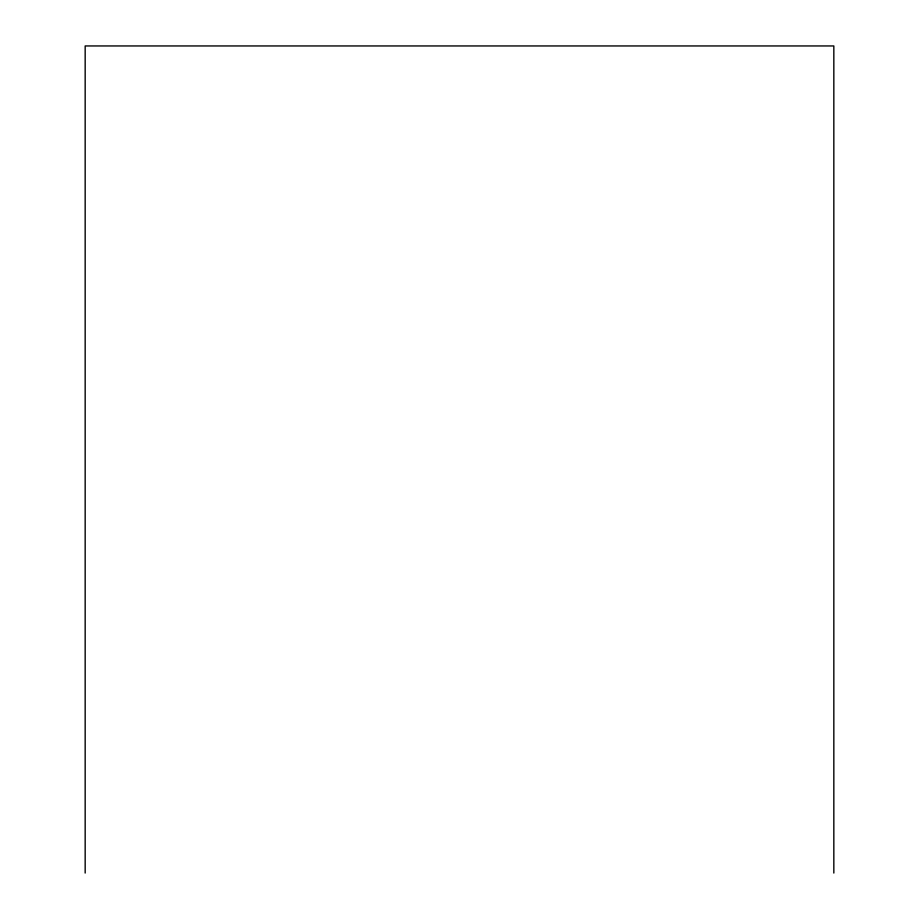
<?xml version="1.0" encoding="UTF-8"?>
<svg xmlns="http://www.w3.org/2000/svg" width="919" height="919" viewBox="0 0 919 919"><rect width="100%" height="100%" fill="white"/><g stroke="black" fill="none" stroke-linecap="round" stroke-linejoin="round"><path stroke-width="1.38" d="M833.832 873.05L833.832 45.95L85.168 45.95L85.168 873.05"/></g></svg>
